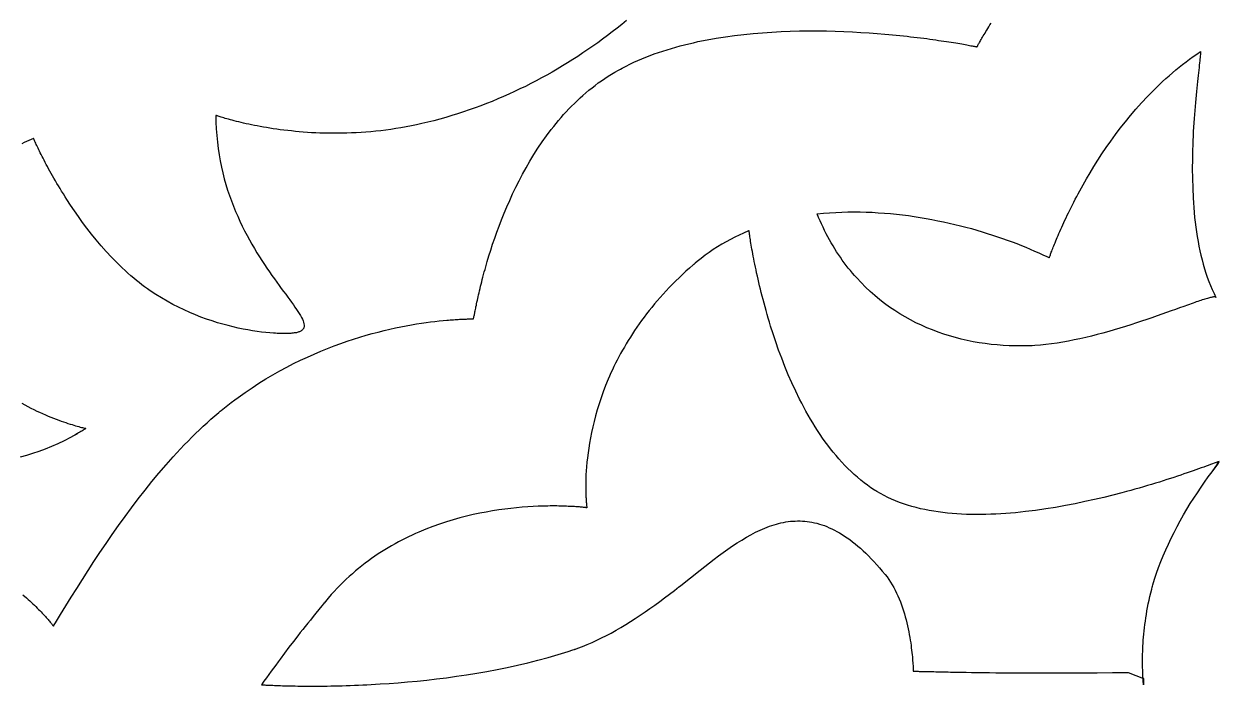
# Model space of a CAD drawing. Extents: x -555 to 555, y -555 to 555.
# Drawn here: x -490.1 to -362.4, y 12.9 to 83.7 of the extents above; entities that cross this region are included whole.
import ezdxf

# ---------------------------------------------------------------- set-up
doc = ezdxf.new("R2010")
doc.units = 0
doc.layers.add('PLAN_1', color=18, linetype='CONTINUOUS')

msp = doc.modelspace()

# ---------------------------------------------------------------- linework, layer by layer
at = {"layer": 'PLAN_1'}
for points in [[(-425.73, 84.02), (-426.23, 83.62), (-426.73, 83.22), (-427.24, 82.82), (-427.76, 82.43), (-428.28, 82.04), (-428.8, 81.66), (-429.32, 81.29), (-429.85, 80.92), (-430.39, 80.56), (-430.92, 80.2), (-431.47, 79.85), (-432.01, 79.51), (-432.56, 79.17), (-433.12, 78.84), (-433.67, 78.52), (-434.23, 78.2), (-434.8, 77.89), (-435.37, 77.58), (-435.94, 77.28), (-436.52, 76.99), (-437.1, 76.71), (-437.69, 76.43), (-438.28, 76.16), (-438.87, 75.9), (-439.47, 75.64), (-440.07, 75.39), (-440.67, 75.15), (-441.28, 74.91), (-441.89, 74.69), (-442.51, 74.47), (-443.13, 74.26), (-443.76, 74.06), (-444.38, 73.86), (-445.02, 73.67), (-445.65, 73.5), (-446.29, 73.32), (-446.94, 73.16), (-447.58, 73.01), (-448.14, 72.88), (-448.7, 72.77), (-449.26, 72.66), (-449.81, 72.56), (-450.35, 72.47), (-450.9, 72.39), (-451.44, 72.32), (-451.97, 72.25), (-452.5, 72.19), (-453.03, 72.14), (-453.55, 72.1), (-454.06, 72.06), (-454.58, 72.03), (-455.08, 72.01), (-455.58, 71.99), (-456.08, 71.98), (-456.57, 71.97), (-457.05, 71.97), (-457.53, 71.98), (-458, 71.99), (-458.46, 72), (-458.92, 72.02), (-459.37, 72.04), (-459.81, 72.07), (-460.25, 72.1), (-460.67, 72.14), (-461.09, 72.17), (-461.51, 72.22), (-461.91, 72.26), (-462.31, 72.31), (-462.7, 72.36), (-463.08, 72.41), (-463.45, 72.46), (-463.81, 72.52), (-464.16, 72.58), (-464.5, 72.64), (-464.84, 72.7), (-465.16, 72.76), (-465.47, 72.82), (-465.78, 72.88), (-466.07, 72.94), (-466.36, 73), (-466.63, 73.07), (-466.89, 73.13), (-467.14, 73.19), (-467.38, 73.25), (-467.61, 73.31), (-467.83, 73.36), (-468.03, 73.42), (-468.22, 73.47), (-468.41, 73.52), (-468.57, 73.57), (-468.73, 73.62), (-468.87, 73.66), (-469.01, 73.7), (-469.12, 73.74), (-469.23, 73.77), (-469.32, 73.8), (-469.4, 73.83), (-469.46, 73.85), (-469.51, 73.87), (-469.55, 73.88), (-469.57, 73.89), (-469.58, 73.89), (-469.57, 73.52), (-469.57, 73.16), (-469.54, 72.44), (-469.49, 71.73), (-469.42, 71.03), (-469.34, 70.35), (-469.24, 69.68), (-469.12, 69.02), (-468.99, 68.37), (-468.84, 67.74), (-468.68, 67.12), (-468.51, 66.51), (-468.32, 65.91), (-468.13, 65.32), (-467.92, 64.75), (-467.71, 64.19), (-467.48, 63.63), (-467.25, 63.1), (-467.01, 62.57), (-466.76, 62.05), (-466.51, 61.55), (-466.25, 61.06), (-465.99, 60.58), (-465.73, 60.11), (-465.46, 59.66), (-465.19, 59.21), (-464.93, 58.78), (-464.66, 58.36), (-464.39, 57.95), (-464.12, 57.55), (-463.85, 57.16), (-463.59, 56.78), (-463.33, 56.42), (-463.08, 56.07), (-462.83, 55.72), (-462.59, 55.39), (-462.35, 55.07), (-462.12, 54.77), (-461.9, 54.47), (-461.69, 54.18), (-461.49, 53.91), (-461.3, 53.65), (-461.13, 53.39), (-460.96, 53.15), (-460.81, 52.92), (-460.67, 52.7), (-460.54, 52.5), (-460.44, 52.3), (-460.34, 52.11), (-460.27, 51.94), (-460.21, 51.77), (-460.17, 51.62), (-460.15, 51.47), (-460.16, 51.34), (-460.16, 51.28), (-460.18, 51.22), (-460.2, 51.16), (-460.22, 51.11), (-460.25, 51.06), (-460.29, 51.01), (-460.33, 50.96), (-460.38, 50.92), (-460.43, 50.88), (-460.49, 50.84), (-460.56, 50.8), (-460.63, 50.77), (-460.71, 50.74), (-460.79, 50.71), (-460.89, 50.69), (-460.98, 50.66), (-461.09, 50.64), (-461.2, 50.63), (-461.32, 50.61), (-461.45, 50.6), (-461.58, 50.59), (-461.72, 50.58), (-461.87, 50.58), (-462.01, 50.57), (-462.17, 50.57), (-462.33, 50.57), (-462.49, 50.57), (-462.67, 50.58), (-462.85, 50.58), (-463.03, 50.59), (-463.22, 50.6), (-463.42, 50.61), (-463.83, 50.64), (-464.25, 50.68), (-464.7, 50.73), (-465.17, 50.79), (-465.65, 50.87), (-466.15, 50.95), (-466.66, 51.05), (-467.19, 51.16), (-467.73, 51.28), (-468.28, 51.42), (-468.84, 51.57), (-469.41, 51.73), (-469.99, 51.92), (-470.58, 52.12), (-471.17, 52.33), (-471.77, 52.57), (-472.37, 52.82), (-472.98, 53.09), (-473.58, 53.38), (-474.19, 53.69), (-474.79, 54.03), (-475.4, 54.38), (-476, 54.75), (-476.59, 55.15), (-476.89, 55.36), (-477.19, 55.57), (-477.48, 55.79), (-477.77, 56.02), (-478.06, 56.25), (-478.35, 56.48), (-478.66, 56.75), (-478.97, 57.02), (-479.28, 57.3), (-479.58, 57.58), (-480.17, 58.15), (-480.74, 58.74), (-481.3, 59.34), (-481.84, 59.95), (-482.36, 60.57), (-482.86, 61.19), (-483.35, 61.82), (-483.81, 62.44), (-484.26, 63.07), (-484.69, 63.68), (-485.1, 64.3), (-485.5, 64.9), (-485.69, 65.19), (-485.87, 65.49), (-486.05, 65.78), (-486.22, 66.06), (-486.39, 66.35), (-486.56, 66.62), (-486.72, 66.9), (-486.87, 67.16), (-487.02, 67.43), (-487.17, 67.68), (-487.3, 67.94), (-487.44, 68.18), (-487.57, 68.42), (-487.69, 68.65), (-487.81, 68.87), (-487.92, 69.09), (-488.03, 69.3), (-488.14, 69.5), (-488.23, 69.7), (-488.33, 69.88), (-488.41, 70.06), (-488.49, 70.22), (-488.57, 70.38), (-488.64, 70.53), (-488.71, 70.66), (-488.76, 70.79), (-488.82, 70.91), (-488.87, 71.01), (-488.91, 71.11), (-488.95, 71.19), (-488.98, 71.26), (-489, 71.32), (-489.03, 71.36), (-489.04, 71.4), (-489.05, 71.42), (-489.05, 71.42), (-489.31, 71.32), (-489.57, 71.21), (-489.82, 71.1), (-490.07, 70.98), (-490.31, 70.85)], [(-490.2, 22.64), (-489.82, 22.32), (-489.63, 22.15), (-489.46, 21.99), (-489.29, 21.84), (-489.12, 21.68), (-488.96, 21.53), (-488.81, 21.38), (-488.66, 21.23), (-488.52, 21.09), (-488.38, 20.95), (-488.25, 20.82), (-488.13, 20.68), (-488.01, 20.56), (-487.89, 20.44), (-487.79, 20.32), (-487.69, 20.21), (-487.59, 20.1), (-487.5, 20), (-487.42, 19.9), (-487.34, 19.81), (-487.27, 19.73), (-487.21, 19.65), (-487.15, 19.58), (-487.1, 19.52), (-487.05, 19.46), (-487.02, 19.41), (-486.98, 19.37), (-486.96, 19.34), (-486.94, 19.32), (-486.93, 19.3), (-486.92, 19.29), (-486.92, 19.29), (-486.92, 19.29), (-486.92, 19.29), (-486.91, 19.3), (-486.91, 19.31), (-486.84, 19.42), (-486.7, 19.65), (-486.16, 20.55), (-485.6, 21.46), (-485.02, 22.39), (-484.44, 23.33), (-483.84, 24.27), (-483.22, 25.23), (-482.6, 26.19), (-481.96, 27.15), (-481.31, 28.12), (-480.64, 29.08), (-479.97, 30.04), (-479.28, 31), (-478.58, 31.95), (-477.87, 32.89), (-477.14, 33.82), (-476.41, 34.74), (-475.66, 35.64), (-474.9, 36.53), (-474.13, 37.4), (-473.74, 37.83), (-473.35, 38.25), (-472.95, 38.67), (-472.55, 39.08), (-472.15, 39.48), (-471.75, 39.88), (-471.34, 40.27), (-470.93, 40.66), (-470.52, 41.04), (-470.11, 41.41), (-469.69, 41.77), (-469.27, 42.13), (-469.16, 42.22), (-469.11, 42.26), (-469.1, 42.27), (-469.07, 42.29), (-469.03, 42.33), (-468.66, 42.63), (-468.3, 42.91), (-467.93, 43.2), (-467.56, 43.48), (-467.2, 43.75), (-466.46, 44.28), (-465.72, 44.78), (-464.98, 45.26), (-464.24, 45.72), (-463.49, 46.16), (-462.75, 46.58), (-462.01, 46.98), (-461.28, 47.36), (-460.54, 47.72), (-459.81, 48.06), (-459.09, 48.38), (-458.37, 48.69), (-457.65, 48.98), (-456.94, 49.25), (-456.24, 49.51), (-455.55, 49.75), (-454.87, 49.97), (-454.19, 50.18), (-453.53, 50.38), (-452.88, 50.56), (-452.24, 50.73), (-451.61, 50.89), (-450.99, 51.03), (-450.39, 51.17), (-449.81, 51.29), (-449.24, 51.4), (-448.68, 51.5), (-448.15, 51.59), (-447.63, 51.67), (-447.13, 51.74), (-446.64, 51.81), (-446.18, 51.87), (-445.74, 51.92), (-445.32, 51.96), (-444.92, 52), (-444.73, 52.01), (-444.55, 52.03), (-444.37, 52.04), (-444.19, 52.05), (-444.03, 52.07), (-443.87, 52.08), (-443.71, 52.08), (-443.56, 52.09), (-443.42, 52.1), (-443.29, 52.11), (-443.16, 52.11), (-443.04, 52.12), (-442.92, 52.12), (-442.81, 52.12), (-442.71, 52.13), (-442.62, 52.13), (-442.53, 52.13), (-442.45, 52.13), (-442.38, 52.13), (-442.32, 52.13), (-442.26, 52.13), (-442.21, 52.13), (-442.17, 52.13), (-442.13, 52.13), (-442.11, 52.13), (-442.09, 52.13), (-442.08, 52.14), (-442.07, 52.14), (-442.07, 52.16), (-442.06, 52.18), (-442.05, 52.22), (-442.04, 52.27), (-442.02, 52.32), (-442.01, 52.39), (-441.99, 52.47), (-441.97, 52.56), (-441.95, 52.66), (-441.93, 52.76), (-441.91, 52.88), (-441.88, 53), (-441.86, 53.14), (-441.83, 53.28), (-441.8, 53.43), (-441.76, 53.59), (-441.73, 53.76), (-441.69, 53.94), (-441.65, 54.12), (-441.61, 54.31), (-441.56, 54.51), (-441.52, 54.72), (-441.47, 54.93), (-441.41, 55.15), (-441.36, 55.38), (-441.3, 55.62), (-441.24, 55.86), (-441.18, 56.1), (-441.12, 56.36), (-441.05, 56.61), (-440.98, 56.88), (-440.91, 57.15), (-440.83, 57.42), (-440.75, 57.7), (-440.59, 58.28), (-440.41, 58.87), (-440.22, 59.48), (-440.02, 60.11), (-439.8, 60.75), (-439.57, 61.4), (-439.32, 62.06), (-439.07, 62.74), (-438.79, 63.42), (-438.51, 64.11), (-438.2, 64.8), (-437.88, 65.5), (-437.55, 66.2), (-437.2, 66.9), (-436.83, 67.6), (-436.45, 68.3), (-436.04, 69), (-435.62, 69.69), (-435.19, 70.37), (-434.73, 71.05), (-434.25, 71.72), (-433.76, 72.38), (-433.5, 72.7), (-433.25, 73.02), (-432.98, 73.34), (-432.71, 73.66), (-432.44, 73.97), (-432.16, 74.28), (-431.87, 74.58), (-431.58, 74.88), (-431.29, 75.17), (-430.98, 75.46), (-430.68, 75.75), (-430.37, 76.03), (-430.05, 76.3), (-429.73, 76.57), (-429.4, 76.84), (-429.07, 77.09), (-428.73, 77.35), (-428.38, 77.59), (-428.03, 77.83), (-427.68, 78.07), (-427.31, 78.3), (-426.95, 78.52), (-426.57, 78.73), (-426.38, 78.83), (-426.18, 78.94), (-425.77, 79.15), (-425.36, 79.36), (-424.94, 79.56), (-424.51, 79.75), (-424.08, 79.94), (-423.64, 80.11), (-423.2, 80.29), (-422.75, 80.45), (-422.3, 80.61), (-421.85, 80.76), (-421.39, 80.91), (-420.93, 81.05), (-420.46, 81.18), (-419.99, 81.31), (-419.52, 81.43), (-419.05, 81.55), (-418.57, 81.66), (-418.09, 81.77), (-417.12, 81.97), (-416.14, 82.14), (-415.16, 82.3), (-414.17, 82.43), (-413.18, 82.55), (-412.19, 82.65), (-411.2, 82.73), (-410.2, 82.8), (-409.21, 82.85), (-408.23, 82.89), (-407.25, 82.91), (-406.28, 82.92), (-405.32, 82.92), (-404.36, 82.91), (-403.42, 82.89), (-402.5, 82.86), (-401.59, 82.81), (-400.69, 82.76), (-399.81, 82.71), (-398.96, 82.64), (-398.12, 82.58), (-397.71, 82.54), (-397.31, 82.5), (-396.91, 82.46), (-396.52, 82.42), (-396.14, 82.38), (-395.76, 82.34), (-395.39, 82.3), (-395.03, 82.26), (-394.67, 82.22), (-394.32, 82.17), (-393.98, 82.13), (-393.65, 82.09), (-393.32, 82.04), (-393.01, 82), (-392.7, 81.96), (-392.4, 81.91), (-392.11, 81.87), (-391.83, 81.83), (-391.55, 81.79), (-391.29, 81.75), (-391.04, 81.71), (-390.79, 81.67), (-390.56, 81.63), (-390.34, 81.59), (-390.12, 81.56), (-389.92, 81.52), (-389.73, 81.49), (-389.55, 81.46), (-389.38, 81.43), (-389.22, 81.4), (-389.07, 81.37), (-388.94, 81.34), (-388.81, 81.32), (-388.7, 81.3), (-388.6, 81.28), (-388.52, 81.26), (-388.45, 81.25), (-388.38, 81.24), (-388.34, 81.23), (-388.3, 81.22), (-388.28, 81.22), (-388.28, 81.21), (-388.27, 81.22), (-388.27, 81.23), (-388.25, 81.26), (-388.23, 81.29), (-388.21, 81.34), (-388.18, 81.39), (-388.15, 81.45), (-388.11, 81.52), (-388.06, 81.6), (-388.01, 81.69), (-387.96, 81.79), (-387.9, 81.89), (-387.83, 82.01), (-387.76, 82.13), (-387.69, 82.26), (-387.61, 82.39), (-387.52, 82.54), (-387.43, 82.69), (-387.33, 82.85), (-387.23, 83.01), (-387.13, 83.18), (-387.01, 83.36), (-386.9, 83.55), (-386.78, 83.74)], [(-490.32, 43.12), (-490, 42.94), (-489.67, 42.77), (-489.35, 42.6), (-489.03, 42.45), (-488.71, 42.29), (-488.4, 42.15), (-488.09, 42.01), (-487.78, 41.88), (-487.49, 41.75), (-487.2, 41.63), (-486.91, 41.52), (-486.63, 41.42), (-486.36, 41.31), (-486.1, 41.22), (-485.85, 41.13), (-485.61, 41.05), (-485.38, 40.97), (-485.15, 40.9), (-484.94, 40.83), (-484.74, 40.77), (-484.56, 40.72), (-484.38, 40.66), (-484.22, 40.62), (-484.07, 40.58), (-483.94, 40.54), (-483.82, 40.51), (-483.72, 40.49), (-483.63, 40.47), (-483.56, 40.45), (-483.51, 40.44), (-483.47, 40.43), (-483.46, 40.42), (-483.46, 40.42), (-483.47, 40.41), (-483.5, 40.4), (-483.53, 40.37), (-483.58, 40.34), (-483.64, 40.3), (-483.72, 40.26), (-483.8, 40.21), (-483.89, 40.15), (-484, 40.09), (-484.11, 40.02), (-484.24, 39.95), (-484.37, 39.87), (-484.52, 39.79), (-484.68, 39.7), (-484.41, 39.85), (-485.1, 39.47), (-485.78, 39.11), (-486.46, 38.79), (-487.14, 38.49), (-487.82, 38.21), (-488.49, 37.96), (-489.16, 37.74), (-489.82, 37.55), (-490.48, 37.37)]]:
    msp.add_lwpolyline(points, dxfattribs=at)
for points in [[(-362.76, 54.44), (-362.78, 54.46), (-362.81, 54.47), (-362.85, 54.48), (-362.9, 54.48), (-362.95, 54.48), (-363.02, 54.48), (-363.09, 54.47), (-363.17, 54.45), (-363.26, 54.44), (-363.35, 54.42), (-363.45, 54.39), (-363.56, 54.36), (-363.68, 54.33), (-363.8, 54.29), (-363.94, 54.25), (-364.07, 54.21), (-364.22, 54.16), (-364.37, 54.11), (-364.53, 54.06), (-364.69, 54), (-364.86, 53.95), (-365.03, 53.88), (-365.21, 53.82), (-365.4, 53.76), (-365.59, 53.69), (-365.79, 53.62), (-366.2, 53.47), (-366.64, 53.31), (-367.09, 53.15), (-367.56, 52.98), (-368.04, 52.81), (-368.55, 52.63), (-369.06, 52.45), (-369.6, 52.26), (-370.14, 52.08), (-370.7, 51.89), (-371.26, 51.7), (-371.84, 51.51), (-372.42, 51.33), (-373.02, 51.15), (-373.62, 50.97), (-374.22, 50.79), (-374.83, 50.62), (-375.44, 50.46), (-376.06, 50.3), (-376.67, 50.15), (-377.29, 50.01), (-377.91, 49.88), (-378.52, 49.75), (-379.13, 49.64), (-379.74, 49.54), (-380.34, 49.46), (-380.93, 49.39), (-381.52, 49.33), (-382.1, 49.28), (-382.39, 49.27), (-382.46, 49.27), (-382.48, 49.26), (-382.49, 49.26), (-382.51, 49.26), (-382.59, 49.26), (-382.91, 49.25), (-383.56, 49.24), (-384.21, 49.24), (-384.85, 49.26), (-385.5, 49.3), (-386.14, 49.35), (-386.78, 49.41), (-387.43, 49.49), (-388.06, 49.59), (-388.7, 49.7), (-389.33, 49.83), (-389.96, 49.98), (-390.59, 50.14), (-391.21, 50.31), (-391.82, 50.51), (-392.43, 50.72), (-393.04, 50.95), (-393.64, 51.19), (-394.23, 51.45), (-394.81, 51.73), (-395.39, 52.03), (-395.96, 52.35), (-396.52, 52.68), (-397.07, 53.03), (-397.62, 53.4), (-398.15, 53.79), (-398.68, 54.19), (-399.19, 54.62), (-399.69, 55.06), (-400.18, 55.53), (-400.66, 56.01), (-401.13, 56.51), (-401.36, 56.77), (-401.59, 57.03), (-401.81, 57.3), (-402.03, 57.57), (-402.25, 57.85), (-402.46, 58.13), (-402.67, 58.42), (-402.87, 58.72), (-403.08, 59.01), (-403.28, 59.32), (-403.47, 59.62), (-403.66, 59.94), (-403.85, 60.26), (-404.03, 60.58), (-404.21, 60.91), (-404.39, 61.24), (-404.56, 61.58), (-404.73, 61.93), (-404.89, 62.28), (-405.05, 62.63), (-405.21, 62.99), (-405.34, 63.36), (-404.68, 63.43), (-404.03, 63.48), (-403.38, 63.52), (-402.73, 63.55), (-402.08, 63.57), (-401.43, 63.57), (-400.78, 63.57), (-400.13, 63.55), (-399.48, 63.53), (-398.83, 63.49), (-398.18, 63.44), (-397.53, 63.39), (-396.89, 63.32), (-396.25, 63.25), (-395.61, 63.17), (-394.98, 63.07), (-394.35, 62.98), (-393.72, 62.87), (-393.1, 62.76), (-392.48, 62.63), (-391.87, 62.51), (-391.26, 62.37), (-390.66, 62.23), (-390.06, 62.09), (-389.47, 61.93), (-388.89, 61.78), (-388.32, 61.62), (-387.75, 61.45), (-387.19, 61.28), (-386.64, 61.1), (-386.1, 60.92), (-385.57, 60.74), (-385.05, 60.56), (-384.54, 60.37), (-384.03, 60.18), (-383.54, 59.98), (-383.06, 59.79), (-382.59, 59.59), (-382.13, 59.39), (-381.69, 59.19), (-381.26, 58.99), (-380.84, 58.79), (-380.63, 58.69), (-380.58, 58.67), (-380.57, 58.66), (-380.56, 58.66), (-380.56, 58.66), (-380.56, 58.66), (-380.56, 58.66), (-380.56, 58.67), (-380.55, 58.69), (-380.54, 58.73), (-380.53, 58.77), (-380.51, 58.83), (-380.48, 58.89), (-380.45, 58.97), (-380.42, 59.06), (-380.39, 59.16), (-380.35, 59.26), (-380.3, 59.38), (-380.25, 59.51), (-380.2, 59.65), (-380.14, 59.79), (-380.08, 59.95), (-380.02, 60.11), (-379.95, 60.28), (-379.87, 60.47), (-379.79, 60.65), (-379.71, 60.85), (-379.62, 61.06), (-379.53, 61.27), (-379.44, 61.49), (-379.34, 61.71), (-379.23, 61.95), (-379.13, 62.19), (-379.01, 62.44), (-378.89, 62.69), (-378.77, 62.95), (-378.65, 63.21), (-378.52, 63.48), (-378.38, 63.76), (-378.24, 64.04), (-378.1, 64.33), (-377.95, 64.62), (-377.79, 64.92), (-377.64, 65.22), (-377.47, 65.52), (-377.31, 65.83), (-377.13, 66.14), (-376.96, 66.46), (-376.59, 67.1), (-376.21, 67.75), (-375.8, 68.42), (-375.38, 69.09), (-374.94, 69.77), (-374.48, 70.45), (-374, 71.14), (-373.5, 71.83), (-372.98, 72.52), (-372.44, 73.2), (-371.88, 73.89), (-371.31, 74.56), (-370.71, 75.24), (-370.09, 75.9), (-369.45, 76.55), (-369.13, 76.88), (-368.8, 77.2), (-368.46, 77.51), (-368.12, 77.82), (-367.77, 78.13), (-367.42, 78.44), (-367.06, 78.74), (-366.7, 79.03), (-366.33, 79.33), (-365.96, 79.61), (-365.58, 79.89), (-365.2, 80.17), (-364.81, 80.44), (-364.42, 80.71), (-364.42, 80.62), (-364.42, 80.52), (-364.43, 80.4), (-364.44, 80.25), (-364.45, 80.09), (-364.47, 79.91), (-364.49, 79.71), (-364.51, 79.49), (-364.54, 79.25), (-364.57, 79), (-364.6, 78.73), (-364.63, 78.45), (-364.66, 78.15), (-364.7, 77.83), (-364.73, 77.5), (-364.77, 77.16), (-364.8, 76.81), (-364.84, 76.44), (-364.88, 76.06), (-364.92, 75.66), (-364.95, 75.26), (-364.99, 74.84), (-365.02, 74.42), (-365.06, 73.98), (-365.09, 73.54), (-365.12, 73.09), (-365.15, 72.63), (-365.18, 72.16), (-365.2, 71.68), (-365.22, 71.2), (-365.24, 70.71), (-365.26, 70.22), (-365.27, 69.72), (-365.28, 69.21), (-365.29, 68.19), (-365.28, 67.16), (-365.25, 66.12), (-365.21, 65.07), (-365.17, 64.55), (-365.14, 64.03), (-365.09, 63.5), (-365.04, 62.98), (-364.98, 62.47), (-364.92, 61.95), (-364.85, 61.44), (-364.77, 60.93), (-364.68, 60.42), (-364.59, 59.92), (-364.48, 59.42), (-364.37, 58.93), (-364.25, 58.45), (-364.13, 57.97), (-363.99, 57.5), (-363.84, 57.04), (-363.69, 56.58), (-363.52, 56.13), (-363.35, 55.69), (-363.16, 55.27), (-362.96, 54.85)], [(-464.72, 13.03), (-464.71, 13.03), (-464.69, 13.03), (-464.65, 13.02), (-464.6, 13.02), (-464.53, 13.02), (-464.45, 13.01), (-464.35, 13.01), (-464.25, 13), (-464.12, 12.99), (-463.99, 12.99), (-463.84, 12.98), (-463.68, 12.97), (-463.51, 12.97), (-463.32, 12.96), (-463.12, 12.95), (-462.91, 12.94), (-462.69, 12.94), (-462.45, 12.93), (-462.21, 12.92), (-461.95, 12.92), (-461.68, 12.91), (-461.41, 12.9), (-461.12, 12.9), (-460.82, 12.89), (-460.51, 12.89), (-460.19, 12.89), (-459.86, 12.89), (-459.52, 12.88), (-459.17, 12.88), (-458.82, 12.88), (-458.45, 12.89), (-458.07, 12.89), (-457.69, 12.89), (-457.3, 12.9), (-456.9, 12.91), (-456.49, 12.92), (-456.08, 12.93), (-455.66, 12.94), (-455.23, 12.95), (-454.79, 12.97), (-454.35, 12.99), (-453.9, 13.01), (-453.45, 13.03), (-452.98, 13.05), (-452.52, 13.08), (-452.04, 13.11), (-451.08, 13.17), (-450.1, 13.24), (-449.1, 13.33), (-448.08, 13.42), (-447.05, 13.53), (-446, 13.65), (-444.94, 13.78), (-443.87, 13.93), (-442.8, 14.09), (-441.72, 14.26), (-440.63, 14.45), (-439.54, 14.66), (-438.45, 14.88), (-437.36, 15.12), (-436.27, 15.37), (-435.18, 15.65), (-434.1, 15.94), (-433.03, 16.25), (-431.96, 16.58), (-431.44, 16.76), (-431.3, 16.8), (-431.27, 16.81), (-431.26, 16.82), (-431.26, 16.82), (-431.24, 16.82), (-431.18, 16.84), (-430.92, 16.93), (-430.42, 17.12), (-429.91, 17.33), (-429.4, 17.55), (-428.89, 17.78), (-428.38, 18.03), (-427.87, 18.29), (-427.36, 18.56), (-426.84, 18.85), (-426.33, 19.15), (-425.81, 19.46), (-425.3, 19.78), (-424.78, 20.11), (-424.26, 20.46), (-423.74, 20.81), (-423.22, 21.17), (-422.7, 21.54), (-422.17, 21.92), (-421.65, 22.31), (-421.13, 22.71), (-420.6, 23.11), (-420.34, 23.31), (-420.28, 23.36), (-420.26, 23.38), (-420.25, 23.39), (-420.23, 23.4), (-420.17, 23.45), (-419.91, 23.65), (-418.88, 24.46), (-417.87, 25.27), (-417.37, 25.66), (-416.87, 26.05), (-416.37, 26.44), (-415.88, 26.81), (-415.38, 27.17), (-414.89, 27.53), (-414.4, 27.87), (-413.91, 28.19), (-413.41, 28.5), (-412.92, 28.8), (-412.43, 29.07), (-411.94, 29.33), (-411.45, 29.56), (-410.95, 29.78), (-410.71, 29.87), (-410.46, 29.97), (-410.21, 30.05), (-409.96, 30.13), (-409.71, 30.2), (-409.47, 30.27), (-409.22, 30.33), (-408.97, 30.38), (-408.71, 30.43), (-408.46, 30.47), (-408.21, 30.5), (-407.96, 30.52), (-407.7, 30.53), (-407.45, 30.54), (-407.19, 30.54), (-406.94, 30.53), (-406.68, 30.51), (-406.42, 30.48), (-406.16, 30.45), (-405.91, 30.4), (-405.64, 30.35), (-405.38, 30.29), (-405.12, 30.21), (-404.86, 30.13), (-404.59, 30.04), (-404.32, 29.94), (-404.06, 29.82), (-403.79, 29.7), (-403.52, 29.57), (-403.25, 29.42), (-402.97, 29.27), (-402.7, 29.1), (-402.42, 28.92), (-402.15, 28.74), (-401.87, 28.54), (-401.59, 28.32), (-401.31, 28.1), (-401.02, 27.86), (-400.74, 27.62), (-400.45, 27.36), (-400.16, 27.08), (-399.87, 26.8), (-399.58, 26.5), (-399.29, 26.19), (-398.99, 25.86), (-398.7, 25.53), (-398.4, 25.18), (-398.1, 24.81), (-397.89, 24.55), (-397.7, 24.28), (-397.52, 24.01), (-397.35, 23.72), (-397.18, 23.43), (-397.02, 23.13), (-396.87, 22.83), (-396.73, 22.52), (-396.6, 22.2), (-396.47, 21.89), (-396.35, 21.57), (-396.24, 21.25), (-396.14, 20.92), (-396.04, 20.6), (-395.95, 20.28), (-395.86, 19.96), (-395.78, 19.64), (-395.71, 19.32), (-395.64, 19.01), (-395.58, 18.7), (-395.52, 18.39), (-395.46, 18.09), (-395.42, 17.8), (-395.37, 17.52), (-395.33, 17.24), (-395.3, 16.97), (-395.27, 16.71), (-395.24, 16.46), (-395.21, 16.23), (-395.19, 16), (-395.17, 15.79), (-395.16, 15.59), (-395.14, 15.4), (-395.13, 15.23), (-395.12, 15.07), (-395.12, 14.93), (-395.11, 14.81), (-395.11, 14.71), (-395.1, 14.62), (-395.1, 14.56), (-395.1, 14.51), (-395.1, 14.48), (-395.1, 14.48), (-395.09, 14.48), (-395.07, 14.48), (-395.04, 14.48), (-395, 14.48), (-394.95, 14.48), (-394.89, 14.47), (-394.82, 14.47), (-394.74, 14.47), (-394.66, 14.47), (-394.56, 14.47), (-394.45, 14.46), (-394.33, 14.46), (-394.21, 14.46), (-394.08, 14.45), (-393.93, 14.45), (-393.78, 14.45), (-393.62, 14.44), (-393.45, 14.44), (-393.28, 14.44), (-393.09, 14.43), (-392.9, 14.43), (-392.7, 14.42), (-392.49, 14.42), (-392.28, 14.41), (-392.06, 14.41), (-391.83, 14.41), (-391.59, 14.4), (-391.35, 14.4), (-391.1, 14.39), (-390.84, 14.39), (-390.58, 14.38), (-390.31, 14.38), (-390.03, 14.37), (-389.75, 14.37), (-389.46, 14.36), (-388.87, 14.35), (-388.26, 14.35), (-387.62, 14.34), (-386.96, 14.33), (-386.29, 14.32), (-385.6, 14.31), (-384.89, 14.31), (-384.16, 14.3), (-383.42, 14.3), (-382.67, 14.29), (-381.9, 14.29), (-381.12, 14.29), (-380.34, 14.29), (-379.54, 14.29), (-378.74, 14.29), (-377.92, 14.29), (-377.11, 14.29), (-375.46, 14.31), (-373.8, 14.33), (-372.14, 14.35), (-370.49, 13.69), (-370.49, 13.01), (-370.49, 13.04), (-370.5, 13.07), (-370.5, 13.13), (-370.51, 13.2), (-370.52, 13.28), (-370.52, 13.38), (-370.53, 13.49), (-370.54, 13.61), (-370.55, 13.75), (-370.56, 13.9), (-370.57, 14.06), (-370.58, 14.23), (-370.59, 14.42), (-370.59, 14.62), (-370.6, 14.83), (-370.6, 15.05), (-370.61, 15.28), (-370.61, 15.52), (-370.61, 15.77), (-370.6, 16.03), (-370.6, 16.3), (-370.59, 16.58), (-370.58, 16.87), (-370.56, 17.17), (-370.54, 17.48), (-370.52, 17.79), (-370.5, 18.11), (-370.47, 18.44), (-370.43, 18.78), (-370.39, 19.12), (-370.35, 19.47), (-370.3, 19.82), (-370.25, 20.19), (-370.19, 20.55), (-370.13, 20.93), (-370.06, 21.3), (-369.99, 21.69), (-369.91, 22.07), (-369.82, 22.46), (-369.72, 22.86), (-369.62, 23.25), (-369.57, 23.45), (-369.56, 23.5), (-369.55, 23.52), (-369.55, 23.52), (-369.55, 23.53), (-369.54, 23.57), (-369.5, 23.72), (-369.32, 24.33), (-369.11, 24.95), (-368.89, 25.57), (-368.66, 26.19), (-368.4, 26.82), (-368.13, 27.45), (-367.84, 28.07), (-367.54, 28.7), (-367.23, 29.32), (-366.9, 29.95), (-366.57, 30.56), (-366.22, 31.18), (-365.86, 31.79), (-365.5, 32.39), (-365.12, 32.98), (-364.74, 33.56), (-364.36, 34.14), (-363.97, 34.7), (-363.58, 35.25), (-363.18, 35.79), (-362.54, 36.64), (-362.43, 36.91), (-362.58, 36.85), (-362.75, 36.79), (-362.94, 36.72), (-363.14, 36.64), (-363.35, 36.56), (-363.58, 36.48), (-363.82, 36.39), (-364.07, 36.3), (-364.33, 36.2), (-364.61, 36.1), (-364.9, 36), (-365.2, 35.89), (-365.52, 35.79), (-365.84, 35.67), (-366.18, 35.56), (-366.52, 35.44), (-366.88, 35.32), (-367.25, 35.2), (-367.63, 35.08), (-368.01, 34.96), (-368.41, 34.83), (-368.81, 34.7), (-369.22, 34.58), (-369.65, 34.45), (-370.08, 34.32), (-370.51, 34.19), (-370.96, 34.06), (-371.41, 33.93), (-371.87, 33.81), (-372.33, 33.68), (-372.8, 33.55), (-373.76, 33.3), (-374.74, 33.06), (-375.75, 32.83), (-376.76, 32.6), (-377.79, 32.38), (-378.84, 32.18), (-379.89, 31.99), (-380.95, 31.82), (-382.02, 31.67), (-383.09, 31.54), (-384.16, 31.42), (-384.69, 31.38), (-385.22, 31.33), (-385.75, 31.3), (-386.28, 31.27), (-386.81, 31.25), (-387.34, 31.23), (-387.86, 31.22), (-388.38, 31.22), (-388.9, 31.23), (-389.42, 31.24), (-389.93, 31.26), (-390.44, 31.29), (-390.94, 31.33), (-391.44, 31.38), (-391.94, 31.43), (-392.43, 31.5), (-392.91, 31.57), (-393.39, 31.65), (-393.87, 31.75), (-394.33, 31.85), (-394.79, 31.96), (-395.25, 32.08), (-395.7, 32.22), (-396.13, 32.36), (-396.57, 32.52), (-396.99, 32.68), (-397.41, 32.86), (-397.81, 33.05), (-398.21, 33.25), (-398.6, 33.46), (-398.98, 33.68), (-399.08, 33.74), (-399.1, 33.76), (-399.11, 33.76), (-399.12, 33.77), (-399.14, 33.78), (-399.24, 33.84), (-399.61, 34.09), (-399.99, 34.36), (-400.35, 34.63), (-400.71, 34.91), (-401.06, 35.21), (-401.4, 35.51), (-401.74, 35.82), (-402.08, 36.15), (-402.4, 36.48), (-402.72, 36.82), (-403.03, 37.16), (-403.34, 37.52), (-403.64, 37.88), (-403.93, 38.25), (-404.22, 38.63), (-404.51, 39.01), (-404.78, 39.4), (-405.05, 39.79), (-405.32, 40.19), (-405.58, 40.6), (-405.83, 41.01), (-406.08, 41.42), (-406.32, 41.84), (-406.55, 42.26), (-406.78, 42.69), (-407.01, 43.11), (-407.23, 43.55), (-407.65, 44.41), (-408.06, 45.29), (-408.44, 46.17), (-408.8, 47.05), (-409.14, 47.93), (-409.47, 48.8), (-409.77, 49.67), (-410.06, 50.53), (-410.33, 51.37), (-410.45, 51.79), (-410.58, 52.2), (-410.7, 52.61), (-410.81, 53.02), (-410.92, 53.41), (-411.03, 53.81), (-411.13, 54.2), (-411.23, 54.58), (-411.33, 54.95), (-411.42, 55.32), (-411.5, 55.68), (-411.59, 56.04), (-411.67, 56.38), (-411.74, 56.72), (-411.82, 57.05), (-411.88, 57.37), (-411.95, 57.68), (-412.01, 57.99), (-412.07, 58.28), (-412.13, 58.56), (-412.18, 58.83), (-412.23, 59.09), (-412.27, 59.34), (-412.32, 59.58), (-412.36, 59.81), (-412.39, 60.02), (-412.43, 60.23), (-412.46, 60.42), (-412.49, 60.59), (-412.51, 60.75), (-412.54, 60.9), (-412.56, 61.04), (-412.57, 61.16), (-412.59, 61.26), (-412.6, 61.35), (-412.61, 61.42), (-412.62, 61.48), (-412.62, 61.52), (-412.63, 61.55), (-412.68, 61.54), (-413.21, 61.31), (-413.69, 61.09), (-414.16, 60.87), (-414.63, 60.63), (-415.09, 60.37), (-415.55, 60.11), (-416.01, 59.83), (-416.45, 59.54), (-416.9, 59.24), (-417.33, 58.93), (-417.76, 58.6), (-418.18, 58.27), (-418.39, 58.09), (-418.49, 58), (-418.51, 57.99), (-418.51, 57.99), (-418.51, 57.99), (-418.51, 57.99), (-418.52, 57.98), (-418.54, 57.96), (-418.59, 57.92), (-418.99, 57.57), (-419.37, 57.23), (-419.74, 56.88), (-420.11, 56.54), (-420.47, 56.19), (-420.81, 55.84), (-421.15, 55.49), (-421.49, 55.14), (-421.81, 54.79), (-422.12, 54.43), (-422.43, 54.08), (-422.73, 53.73), (-423.02, 53.37), (-423.31, 53.02), (-423.58, 52.66), (-423.85, 52.31), (-424.11, 51.95), (-424.37, 51.6), (-424.62, 51.25), (-424.86, 50.89), (-425.09, 50.54), (-425.31, 50.18), (-425.53, 49.83), (-425.75, 49.48), (-425.95, 49.13), (-426.15, 48.78), (-426.35, 48.43), (-426.53, 48.08), (-426.71, 47.73), (-426.89, 47.39), (-427.06, 47.04), (-427.22, 46.7), (-427.38, 46.36), (-427.53, 46.02), (-427.67, 45.68), (-427.95, 45.01), (-428.2, 44.35), (-428.44, 43.7), (-428.65, 43.05), (-428.85, 42.42), (-429.02, 41.79), (-429.18, 41.18), (-429.33, 40.59), (-429.46, 40), (-429.57, 39.43), (-429.67, 38.87), (-429.76, 38.33), (-429.83, 37.81), (-429.89, 37.3), (-429.95, 36.81), (-429.99, 36.34), (-430.02, 35.89), (-430.05, 35.46), (-430.06, 35.05), (-430.07, 34.67), (-430.08, 34.48), (-430.08, 34.3), (-430.08, 34.13), (-430.08, 33.96), (-430.07, 33.8), (-430.07, 33.64), (-430.07, 33.49), (-430.06, 33.35), (-430.06, 33.21), (-430.05, 33.08), (-430.04, 32.96), (-430.04, 32.84), (-430.03, 32.73), (-430.02, 32.62), (-430.02, 32.53), (-430.01, 32.44), (-430, 32.36), (-429.99, 32.28), (-429.99, 32.21), (-429.98, 32.15), (-429.97, 32.1), (-429.97, 32.05), (-429.96, 32.02), (-429.96, 31.99), (-429.96, 31.97), (-429.95, 31.95), (-429.95, 31.95), (-429.96, 31.95), (-429.97, 31.95), (-429.99, 31.95), (-430.03, 31.95), (-430.07, 31.96), (-430.12, 31.97), (-430.18, 31.97), (-430.25, 31.98), (-430.33, 31.99), (-430.42, 32), (-430.52, 32.01), (-430.63, 32.02), (-430.74, 32.03), (-430.87, 32.04), (-431, 32.05), (-431.14, 32.06), (-431.28, 32.07), (-431.44, 32.08), (-431.6, 32.09), (-431.77, 32.09), (-431.95, 32.1), (-432.14, 32.11), (-432.33, 32.12), (-432.53, 32.12), (-432.74, 32.13), (-432.95, 32.13), (-433.17, 32.14), (-433.4, 32.14), (-433.63, 32.14), (-433.87, 32.14), (-434.11, 32.13), (-434.36, 32.13), (-434.62, 32.12), (-435.14, 32.11), (-435.69, 32.08), (-436.26, 32.05), (-436.85, 32), (-437.46, 31.95), (-438.08, 31.88), (-438.72, 31.81), (-439.37, 31.72), (-440.03, 31.61), (-440.71, 31.49), (-441.4, 31.36), (-442.1, 31.21), (-442.8, 31.05), (-443.52, 30.86), (-444.24, 30.66), (-444.96, 30.44), (-445.69, 30.2), (-446.42, 29.94), (-447.15, 29.65), (-447.89, 29.35), (-448.25, 29.19), (-448.62, 29.02), (-448.99, 28.85), (-449.35, 28.67), (-449.72, 28.48), (-450.08, 28.29), (-450.44, 28.1), (-450.81, 27.89), (-451.17, 27.68), (-451.52, 27.46), (-451.88, 27.24), (-452.24, 27.01), (-452.59, 26.77), (-452.94, 26.53), (-453.29, 26.27), (-453.64, 26.01), (-453.99, 25.75), (-454.33, 25.47), (-454.67, 25.19), (-455, 24.9), (-455.34, 24.61), (-455.67, 24.3), (-456, 23.99), (-456.32, 23.67), (-456.64, 23.34), (-456.96, 23), (-457.27, 22.66), (-457.58, 22.3), (-457.88, 21.94), (-458.03, 21.76), (-458.05, 21.74), (-458.06, 21.72), (-458.07, 21.72), (-458.08, 21.71), (-458.1, 21.68), (-458.26, 21.47), (-458.59, 21.07), (-458.9, 20.69), (-459.2, 20.31), (-459.49, 19.95), (-459.77, 19.6), (-460.04, 19.26), (-460.3, 18.92), (-460.56, 18.6), (-460.81, 18.27), (-461.3, 17.65), (-461.77, 17.03), (-462.24, 16.41), (-462.71, 15.78), (-462.94, 15.47), (-463.18, 15.14), (-463.42, 14.81), (-463.67, 14.48), (-463.92, 14.13), (-464.18, 13.77), (-464.44, 13.41)], [(-362.61, 36.61), (-362.58, 36.85), (-362.75, 36.79), (-362.94, 36.72), (-363.14, 36.64), (-363.35, 36.56), (-363.58, 36.48), (-363.82, 36.39), (-364.07, 36.3), (-364.33, 36.2), (-364.61, 36.1), (-364.9, 36), (-365.2, 35.89), (-365.52, 35.79), (-365.84, 35.67), (-366.18, 35.56), (-366.52, 35.44), (-366.88, 35.32), (-367.25, 35.2), (-367.63, 35.08), (-368.01, 34.96), (-368.41, 34.83), (-368.81, 34.7), (-369.22, 34.58), (-369.65, 34.45), (-370.08, 34.32), (-370.51, 34.19), (-370.96, 34.06), (-371.41, 33.93), (-371.87, 33.81), (-372.33, 33.68), (-372.8, 33.55), (-373.76, 33.3), (-374.74, 33.06), (-375.75, 32.83), (-376.76, 32.6), (-377.79, 32.38), (-378.84, 32.18), (-379.89, 31.99), (-380.95, 31.82), (-382.02, 31.67), (-383.09, 31.54), (-384.16, 31.42), (-384.69, 31.38), (-385.22, 31.33), (-385.75, 31.3), (-386.28, 31.27), (-386.81, 31.25), (-387.34, 31.23), (-387.86, 31.22), (-388.38, 31.22), (-388.9, 31.23), (-389.42, 31.24), (-389.93, 31.26), (-390.44, 31.29), (-390.94, 31.33), (-391.44, 31.38), (-391.94, 31.43), (-392.43, 31.5), (-392.91, 31.57), (-393.39, 31.65), (-393.87, 31.75), (-394.33, 31.85), (-394.79, 31.96), (-395.25, 32.08), (-395.7, 32.22), (-396.13, 32.36), (-396.57, 32.52), (-396.99, 32.68), (-397.41, 32.86), (-397.81, 33.05), (-398.21, 33.25), (-398.6, 33.46), (-398.98, 33.68), (-399.08, 33.74), (-399.1, 33.76), (-399.11, 33.76), (-399.12, 33.77), (-399.14, 33.78), (-399.24, 33.84), (-399.61, 34.09), (-399.99, 34.36), (-400.35, 34.63), (-400.71, 34.91), (-401.06, 35.21), (-401.4, 35.51), (-401.74, 35.82), (-402.08, 36.15), (-402.4, 36.48), (-402.72, 36.82), (-403.03, 37.16), (-403.34, 37.52), (-403.64, 37.88), (-403.93, 38.25), (-404.22, 38.63), (-404.51, 39.01), (-404.78, 39.4), (-405.05, 39.79), (-405.32, 40.19), (-405.58, 40.6), (-405.83, 41.01), (-406.08, 41.42), (-406.32, 41.84), (-406.55, 42.26), (-406.78, 42.69), (-407.01, 43.11), (-407.23, 43.55), (-407.65, 44.41), (-408.06, 45.29), (-408.44, 46.17), (-408.8, 47.05), (-409.14, 47.93), (-409.47, 48.8), (-409.77, 49.67), (-410.06, 50.53), (-410.33, 51.37), (-410.45, 51.79), (-410.58, 52.2), (-410.7, 52.61), (-410.81, 53.02), (-410.92, 53.41), (-411.03, 53.81), (-411.13, 54.2), (-411.23, 54.58), (-411.33, 54.95), (-411.42, 55.32), (-411.5, 55.68), (-411.59, 56.04), (-411.67, 56.38), (-411.74, 56.72), (-411.82, 57.05), (-411.88, 57.37), (-411.95, 57.68), (-412.01, 57.99), (-412.07, 58.28), (-412.13, 58.56), (-412.18, 58.83), (-412.23, 59.09), (-412.27, 59.34), (-412.32, 59.58), (-412.36, 59.81), (-412.39, 60.02), (-412.43, 60.23), (-412.46, 60.42), (-412.49, 60.59), (-412.51, 60.75), (-412.54, 60.9), (-412.56, 61.04), (-412.57, 61.16), (-412.59, 61.26), (-412.6, 61.35), (-412.61, 61.42), (-412.62, 61.48), (-412.62, 61.52), (-412.63, 61.55), (-412.68, 61.54), (-413.21, 61.31), (-413.69, 61.09), (-414.16, 60.87), (-414.63, 60.63), (-415.09, 60.37), (-415.55, 60.11), (-416.01, 59.83), (-416.45, 59.54), (-416.9, 59.24), (-417.33, 58.93), (-417.76, 58.6), (-418.18, 58.27), (-418.39, 58.09), (-418.49, 58), (-418.51, 57.99), (-418.51, 57.99), (-418.51, 57.99), (-418.51, 57.99), (-418.52, 57.98), (-418.54, 57.96), (-418.59, 57.92), (-418.99, 57.57), (-419.37, 57.23), (-419.74, 56.88), (-420.11, 56.54), (-420.47, 56.19), (-420.81, 55.84), (-421.15, 55.49), (-421.49, 55.14), (-421.81, 54.79), (-422.12, 54.43), (-422.43, 54.08), (-422.73, 53.73), (-423.02, 53.37), (-423.31, 53.02), (-423.58, 52.66), (-423.85, 52.31), (-424.11, 51.95), (-424.37, 51.6), (-424.62, 51.25), (-424.86, 50.89), (-425.09, 50.54), (-425.31, 50.18), (-425.53, 49.83), (-425.75, 49.48), (-425.95, 49.13), (-426.15, 48.78), (-426.35, 48.43), (-426.53, 48.08), (-426.71, 47.73), (-426.89, 47.39), (-427.06, 47.04), (-427.22, 46.7), (-427.38, 46.36), (-427.53, 46.02), (-427.67, 45.68), (-427.95, 45.01), (-428.2, 44.35), (-428.44, 43.7), (-428.65, 43.05), (-428.85, 42.42), (-429.02, 41.79), (-429.18, 41.18), (-429.33, 40.59), (-429.46, 40), (-429.57, 39.43), (-429.67, 38.87), (-429.76, 38.33), (-429.83, 37.81), (-429.89, 37.3), (-429.95, 36.81), (-429.99, 36.34), (-430.02, 35.89), (-430.05, 35.46), (-430.06, 35.05), (-430.07, 34.67), (-430.08, 34.48), (-430.08, 34.3), (-430.08, 34.13), (-430.08, 33.96), (-430.07, 33.8), (-430.07, 33.64), (-430.07, 33.49), (-430.06, 33.35), (-430.06, 33.21), (-430.05, 33.08), (-430.04, 32.96), (-430.04, 32.84), (-430.03, 32.73), (-430.02, 32.62), (-430.02, 32.53), (-430.01, 32.44), (-430, 32.36), (-429.99, 32.28), (-429.99, 32.21), (-429.98, 32.15), (-429.97, 32.1), (-429.97, 32.05), (-429.96, 32.02), (-429.96, 31.99), (-429.96, 31.97), (-429.95, 31.95), (-429.95, 31.95), (-429.96, 31.95), (-429.97, 31.95), (-429.99, 31.95), (-430.03, 31.95), (-430.07, 31.96), (-430.12, 31.97), (-430.18, 31.97), (-430.25, 31.98), (-430.33, 31.99), (-430.42, 32), (-430.52, 32.01), (-430.63, 32.02), (-430.74, 32.03), (-430.87, 32.04), (-431, 32.05), (-431.14, 32.06), (-431.28, 32.07), (-431.44, 32.08), (-431.6, 32.09), (-431.77, 32.09), (-431.95, 32.1), (-432.14, 32.11), (-432.33, 32.12), (-432.53, 32.12), (-432.74, 32.13), (-432.95, 32.13), (-433.17, 32.14), (-433.4, 32.14), (-433.63, 32.14), (-433.87, 32.14), (-434.11, 32.13), (-434.36, 32.13), (-434.62, 32.12), (-435.14, 32.11), (-435.69, 32.08), (-436.26, 32.05), (-436.85, 32), (-437.46, 31.95), (-438.08, 31.88), (-438.72, 31.81), (-439.37, 31.72), (-440.03, 31.61), (-440.71, 31.49), (-441.4, 31.36), (-442.1, 31.21), (-442.8, 31.05), (-443.52, 30.86), (-444.24, 30.66), (-444.96, 30.44), (-445.69, 30.2), (-446.42, 29.94), (-447.15, 29.65), (-447.89, 29.35), (-448.25, 29.19), (-448.62, 29.02), (-448.99, 28.85), (-449.35, 28.67), (-449.72, 28.48), (-450.08, 28.29), (-450.44, 28.1), (-450.81, 27.89), (-451.17, 27.68), (-451.52, 27.46), (-451.88, 27.24), (-452.24, 27.01), (-452.59, 26.77), (-452.94, 26.53), (-453.29, 26.27), (-453.64, 26.01), (-453.99, 25.75), (-454.33, 25.47), (-454.67, 25.19), (-455, 24.9), (-455.34, 24.61), (-455.67, 24.3), (-456, 23.99), (-456.32, 23.67), (-456.64, 23.34), (-456.96, 23), (-457.27, 22.66), (-457.58, 22.3), (-457.88, 21.94), (-458.03, 21.76), (-458.05, 21.74), (-458.06, 21.72), (-458.07, 21.72), (-458.08, 21.71), (-458.1, 21.68), (-458.26, 21.47), (-458.59, 21.07), (-458.9, 20.69), (-459.2, 20.31), (-459.49, 19.95), (-459.77, 19.6), (-460.04, 19.26), (-460.3, 18.92), (-460.56, 18.6), (-460.81, 18.27), (-461.3, 17.65), (-461.77, 17.03), (-462.24, 16.41), (-462.71, 15.78), (-462.94, 15.47), (-463.18, 15.14), (-463.42, 14.81), (-463.67, 14.48), (-463.92, 14.13), (-464.18, 13.77), (-464.44, 13.41), (-464.72, 13.03), (-464.71, 13.03), (-464.69, 13.03), (-464.65, 13.02), (-464.6, 13.02), (-464.53, 13.02), (-464.45, 13.01), (-464.35, 13.01), (-464.25, 13), (-464.12, 12.99), (-463.99, 12.99), (-463.84, 12.98), (-463.68, 12.97), (-463.51, 12.97), (-463.32, 12.96), (-463.12, 12.95), (-462.91, 12.94), (-462.69, 12.94), (-462.45, 12.93), (-462.21, 12.92), (-461.95, 12.92), (-461.68, 12.91), (-461.41, 12.9), (-461.12, 12.9), (-460.82, 12.89), (-460.51, 12.89), (-460.19, 12.89), (-459.86, 12.89), (-459.52, 12.88), (-459.17, 12.88), (-458.82, 12.88), (-458.45, 12.89), (-458.07, 12.89), (-457.69, 12.89), (-457.3, 12.9), (-456.9, 12.91), (-456.49, 12.92), (-456.08, 12.93), (-455.66, 12.94), (-455.23, 12.95), (-454.79, 12.97), (-454.35, 12.99), (-453.9, 13.01), (-453.45, 13.03), (-452.98, 13.05), (-452.52, 13.08), (-452.04, 13.11), (-451.08, 13.17), (-450.1, 13.24), (-449.1, 13.33), (-448.08, 13.42), (-447.05, 13.53), (-446, 13.65), (-444.94, 13.78), (-443.87, 13.93), (-442.8, 14.09), (-441.72, 14.26), (-440.63, 14.45), (-439.54, 14.66), (-438.45, 14.88), (-437.36, 15.12), (-436.27, 15.37), (-435.18, 15.65), (-434.1, 15.94), (-433.03, 16.25), (-431.96, 16.58), (-431.44, 16.76), (-431.3, 16.8), (-431.27, 16.81), (-431.26, 16.82), (-431.26, 16.82), (-431.24, 16.82), (-431.18, 16.84), (-430.92, 16.93), (-430.42, 17.12), (-429.91, 17.33), (-429.4, 17.55), (-428.89, 17.78), (-428.38, 18.03), (-427.87, 18.29), (-427.36, 18.56), (-426.84, 18.85), (-426.33, 19.15), (-425.81, 19.46), (-425.3, 19.78), (-424.78, 20.11), (-424.26, 20.46), (-423.74, 20.81), (-423.22, 21.17), (-422.7, 21.54), (-422.17, 21.92), (-421.65, 22.31), (-421.13, 22.71), (-420.6, 23.11), (-420.34, 23.31), (-420.28, 23.36), (-420.26, 23.38), (-420.25, 23.39), (-420.23, 23.4), (-420.17, 23.45), (-419.91, 23.65), (-418.88, 24.46), (-417.87, 25.27), (-417.37, 25.66), (-416.87, 26.05), (-416.37, 26.44), (-415.88, 26.81), (-415.38, 27.17), (-414.89, 27.53), (-414.4, 27.87), (-413.91, 28.19), (-413.41, 28.5), (-412.92, 28.8), (-412.43, 29.07), (-411.94, 29.33), (-411.45, 29.56), (-410.95, 29.78), (-410.71, 29.87), (-410.46, 29.97), (-410.21, 30.05), (-409.96, 30.13), (-409.71, 30.2), (-409.47, 30.27), (-409.22, 30.33), (-408.97, 30.38), (-408.71, 30.43), (-408.46, 30.47), (-408.21, 30.5), (-407.96, 30.52), (-407.7, 30.53), (-407.45, 30.54), (-407.19, 30.54), (-406.94, 30.53), (-406.68, 30.51), (-406.42, 30.48), (-406.16, 30.45), (-405.91, 30.4), (-405.64, 30.35), (-405.38, 30.29), (-405.12, 30.21), (-404.86, 30.13), (-404.59, 30.04), (-404.32, 29.94), (-404.06, 29.82), (-403.79, 29.7), (-403.52, 29.57), (-403.25, 29.42), (-402.97, 29.27), (-402.7, 29.1), (-402.42, 28.92), (-402.15, 28.74), (-401.87, 28.54), (-401.59, 28.32), (-401.31, 28.1), (-401.02, 27.86), (-400.74, 27.62), (-400.45, 27.36), (-400.16, 27.08), (-399.87, 26.8), (-399.58, 26.5), (-399.29, 26.19), (-398.99, 25.86), (-398.7, 25.53), (-398.4, 25.18), (-398.1, 24.81), (-397.89, 24.55), (-397.7, 24.28), (-397.52, 24.01), (-397.35, 23.72), (-397.18, 23.43), (-397.02, 23.13), (-396.87, 22.83), (-396.73, 22.52), (-396.6, 22.2), (-396.47, 21.89), (-396.35, 21.57), (-396.24, 21.25), (-396.14, 20.92), (-396.04, 20.6), (-395.95, 20.28), (-395.86, 19.96), (-395.78, 19.64), (-395.71, 19.32), (-395.64, 19.01), (-395.58, 18.7), (-395.52, 18.39), (-395.46, 18.09), (-395.42, 17.8), (-395.37, 17.52), (-395.33, 17.24), (-395.3, 16.97), (-395.27, 16.71), (-395.24, 16.46), (-395.21, 16.23), (-395.19, 16), (-395.17, 15.79), (-395.16, 15.59), (-395.14, 15.4), (-395.13, 15.23), (-395.12, 15.07), (-395.12, 14.93), (-395.11, 14.81), (-395.11, 14.71), (-395.1, 14.62), (-395.1, 14.56), (-395.1, 14.51), (-395.1, 14.48), (-395.1, 14.48), (-395.09, 14.48), (-395.07, 14.48), (-395.04, 14.48), (-395, 14.48), (-394.95, 14.48), (-394.89, 14.47), (-394.82, 14.47), (-394.74, 14.47), (-394.66, 14.47), (-394.56, 14.47), (-394.45, 14.46), (-394.33, 14.46), (-394.21, 14.46), (-394.08, 14.45), (-393.93, 14.45), (-393.78, 14.45), (-393.62, 14.44), (-393.45, 14.44), (-393.28, 14.44), (-393.09, 14.43), (-392.9, 14.43), (-392.7, 14.42), (-392.49, 14.42), (-392.28, 14.41), (-392.06, 14.41), (-391.83, 14.41), (-391.59, 14.4), (-391.35, 14.4), (-391.1, 14.39), (-390.84, 14.39), (-390.58, 14.38), (-390.31, 14.38), (-390.03, 14.37), (-389.75, 14.37), (-389.46, 14.36), (-388.87, 14.35), (-388.26, 14.35), (-387.62, 14.34), (-386.96, 14.33), (-386.29, 14.32), (-385.6, 14.31), (-384.89, 14.31), (-384.16, 14.3), (-383.42, 14.3), (-382.67, 14.29), (-381.9, 14.29), (-381.12, 14.29), (-380.34, 14.29), (-379.54, 14.29), (-378.74, 14.29), (-377.92, 14.29), (-377.11, 14.29), (-375.46, 14.31), (-373.8, 14.33), (-372.14, 14.35), (-370.49, 13.69), (-370.49, 13.01), (-370.49, 13.04), (-370.5, 13.07), (-370.5, 13.13), (-370.51, 13.2), (-370.52, 13.28), (-370.52, 13.38), (-370.53, 13.49), (-370.54, 13.61), (-370.55, 13.75), (-370.56, 13.9), (-370.57, 14.06), (-370.58, 14.23), (-370.59, 14.42), (-370.59, 14.62), (-370.6, 14.83), (-370.6, 15.05), (-370.61, 15.28), (-370.61, 15.52), (-370.61, 15.77), (-370.6, 16.03), (-370.6, 16.3), (-370.59, 16.58), (-370.58, 16.87), (-370.56, 17.17), (-370.54, 17.48), (-370.52, 17.79), (-370.5, 18.11), (-370.47, 18.44), (-370.43, 18.78), (-370.39, 19.12), (-370.35, 19.47), (-370.3, 19.82), (-370.25, 20.19), (-370.19, 20.55), (-370.13, 20.93), (-370.06, 21.3), (-369.99, 21.69), (-369.91, 22.07), (-369.82, 22.46), (-369.72, 22.86), (-369.62, 23.25), (-369.57, 23.45), (-369.56, 23.5), (-369.55, 23.52), (-369.55, 23.52), (-369.55, 23.53), (-369.54, 23.57), (-369.5, 23.72), (-369.32, 24.33), (-369.11, 24.95), (-368.89, 25.57), (-368.66, 26.19), (-368.4, 26.82), (-368.13, 27.45), (-367.84, 28.07), (-367.54, 28.7), (-367.23, 29.32), (-366.9, 29.95), (-366.57, 30.56), (-366.22, 31.18), (-365.86, 31.79), (-365.5, 32.39), (-365.12, 32.98), (-364.74, 33.56), (-364.36, 34.14), (-363.97, 34.7), (-363.58, 35.25), (-363.18, 35.79)]]:
    msp.add_lwpolyline(points, close=True, dxfattribs=at)

doc.saveas('drawing.dxf')
